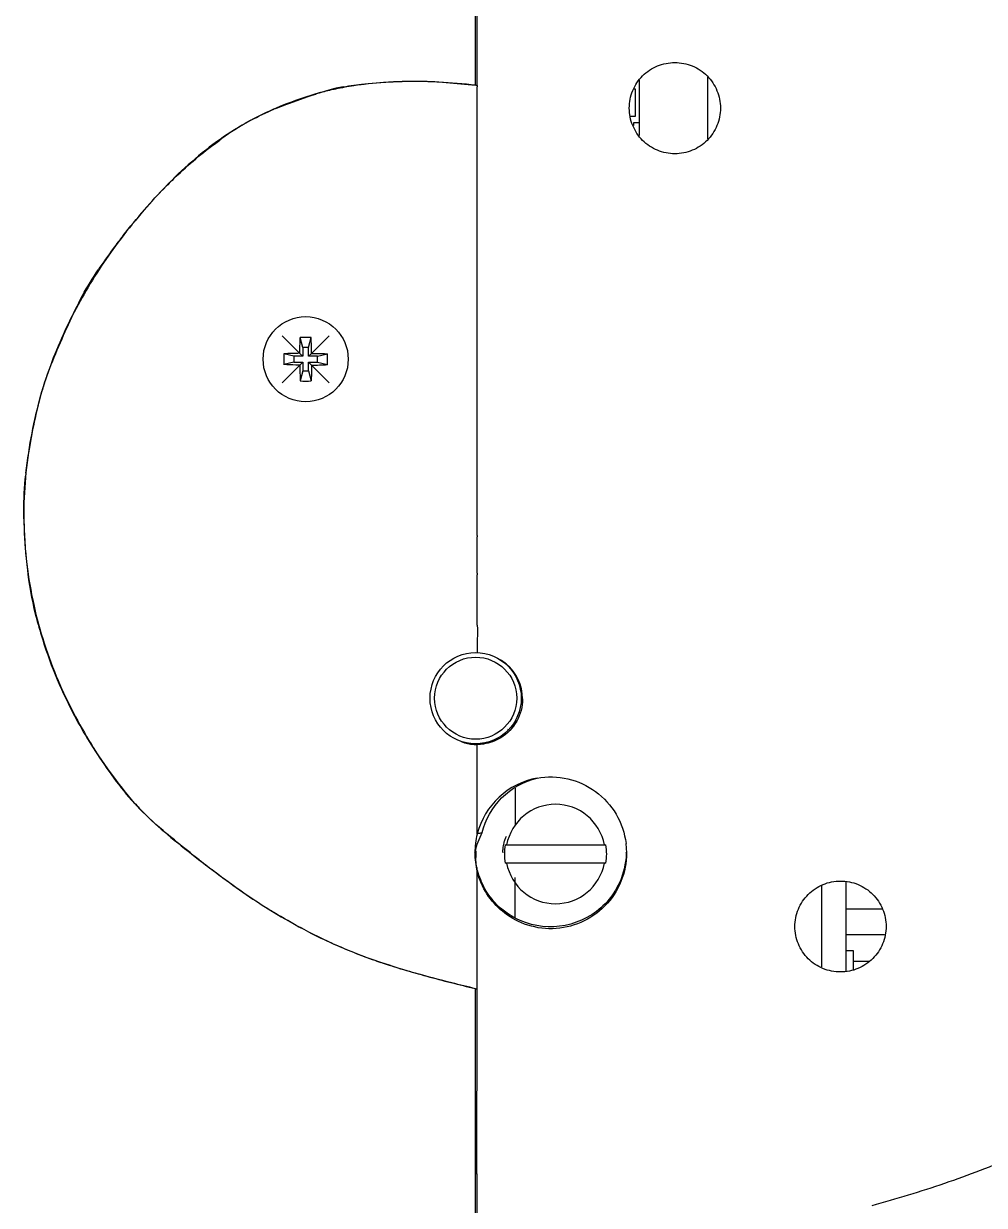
# Model space of a CAD drawing. Header units: millimetres. Extents: x 0 to 841, y 0 to 594.
# Drawn here: x 71.99 to 103.61, y 294.25 to 333.12 of the extents above; entities that cross this region are included whole.
import ezdxf

# ---------------------------------------------------------------- set-up
doc = ezdxf.new("R2010")
doc.units = ezdxf.units.MM
doc.header["$LTSCALE"] = 46.255
doc.layers.get('0').update_dxf_attribs({"linetype": 'CONTINUOUS'})
doc.layers.add('7_ALL_FEATURES', color=7, linetype='CONTINUOUS')
doc.layers.add('COSMETIC', color=7, linetype='CONTINUOUS')

msp = doc.modelspace()

# ---------------------------------------------------------------- linework, layer by layer
at = {"color": 7, "linetype": 'CONTINUOUS'}
for p, q in [((86.866, 331.088), (86.866, 370.967)), ((86.916, 331.08), (86.917, 332.348)), ((85.653, 331.202), (86.866, 331.088)), ((82.077, 330.924), (82.06, 330.92)), ((92.121, 330.956), (92.073, 330.956)), ((92.121, 330.067), (92.121, 330.956)), ((80.223, 330.305), (80.209, 330.298)), ((91.965, 330.067), (92.121, 330.067)), ((92.058, 329.857), (92.058, 329.769)), ((92.244, 329.857), (92.058, 329.857)), ((81.175, 322.466), (81.093, 322.794)), ((81.369, 322.466), (81.451, 322.794)), ((80.885, 322.175), (80.556, 322.257)), ((81.175, 322.175), (81.079, 322.272)), ((81.175, 322.466), (81.175, 322.175)), ((81.369, 322.466), (81.175, 322.466)), ((81.369, 322.175), (81.369, 322.466)), ((81.369, 322.175), (81.466, 322.272)), ((81.66, 322.175), (81.988, 322.257)), ((80.885, 321.982), (80.556, 321.9)), ((80.885, 322.175), (80.885, 321.982)), ((81.175, 322.175), (80.885, 322.175)), ((80.885, 321.982), (81.175, 321.982)), ((81.175, 321.982), (81.079, 321.885)), ((81.175, 321.982), (81.175, 321.691)), ((81.66, 322.175), (81.369, 322.175)), ((81.369, 321.691), (81.369, 321.982)), ((81.369, 321.982), (81.466, 321.885)), ((81.369, 321.982), (81.66, 321.982)), ((81.66, 321.982), (81.66, 322.175)), ((81.66, 321.982), (81.988, 321.9)), ((81.175, 321.691), (81.093, 321.363)), ((81.175, 321.691), (81.369, 321.691)), ((81.369, 321.691), (81.451, 321.363)), ((86.919, 315.044), (86.919, 316.236)), ((86.916, 313.328), (86.916, 314.988)), ((86.918, 309.407), (86.935, 309.425)), ((88.167, 307.974), (88.167, 306.748)), ((86.839, 305.846), (86.863, 305.891)), ((86.867, 305.913), (86.867, 305.689)), ((87.837, 306.105), (91.151, 306.105)), ((91.813, 306.156), (91.833, 305.846)), ((77.771, 305.612), (77.726, 305.647)), ((91.151, 305.505), (87.837, 305.505)), ((91.833, 305.846), (91.821, 305.87)), ((88.167, 303.715), (88.167, 305.03)), ((98.244, 304.761), (98.244, 302.096)), ((99.044, 304.89), (99.044, 301.964)), ((99.044, 302.63), (99.294, 302.63)), ((99.294, 302.63), (99.294, 302.001)), ((99.304, 302.005), (99.294, 302.005)), ((86.849, 301.38), (86.916, 301.364)), ((86.866, 295.228), (86.866, 301.374)), ((86.915, 301.364), (86.915, 301.442)), ((86.908, 295.966), (86.908, 296.119)), ((86.908, 295.281), (86.908, 295.966)), ((86.866, 288.463), (86.866, 295.228))]:
    msp.add_line(p, q, dxfattribs=at)
at = {"color": 3, "linetype": 'CONTINUOUS'}
msp.add_line((94.494, 331.36), (94.494, 329.328), dxfattribs=at)
at = {"color": 7, "linetype": 'CONTINUOUS'}
for centre, radius in [((81.272, 322.078), 1.4), ((86.866, 310.93), 1.5), ((86.866, 310.93), 1.35)]:
    msp.add_circle(centre, radius, dxfattribs=at)
for centre, radius, start, end in [((84.826, 315.993), 15.218, 92.0438, 92.491), ((84.834, 315.754), 15.458, 90.8492, 92.0419), ((84.84, 315.109), 16.102, 88.0358, 90.8337), ((84.825, 314.648), 16.564, 87.1356, 88.0404), ((84.775, 313.85), 17.364, 83.0821, 87.103), ((84.532, 320.5), 10.709, 105.8551, 113.3932), ((85.478, 318.677), 12.725, 106.7202, 107.7109), ((84.434, 320.833), 10.363, 105.3793, 105.8367), ((84.408, 320.93), 10.263, 104.6137, 105.3797), ((84.206, 322.931), 8.285, 104.6637, 106.7542), ((84.378, 321.047), 10.141, 103.2103, 104.6144), ((84.363, 321.106), 10.081, 102.0656, 103.1099), ((83.698, 324.85), 6.3, 103.0341, 104.6153), ((84.398, 320.934), 10.256, 98.6497, 102.0521), ((83.494, 325.727), 5.4, 100.5313, 103.029), ((84.718, 313.349), 17.868, 82.9154, 83.0931), ((84.514, 320.536), 10.669, 113.3798, 113.7157), ((84.711, 319.64), 11.563, 112.507, 112.8141), ((83.931, 321.934), 9.17, 123.3578, 126.7049), ((83.099, 323.2), 7.654, 118.3557, 123.368), ((87.653, 316.976), 15.389, 133.4612, 135.4525), ((91.505, 313.454), 20.612, 141.9875, 143.4847), ((91.899, 313.163), 21.102, 143.4868, 145.8212), ((81.272, 318.254), 4.544, 87.743, 92.257), ((66.792, 322.124), 14.675, 0.576, 2.6162), ((85.096, 322.079), 4.543, 177.7454, 180.003), ((81.226, 307.598), 14.675, 90.576, 92.6162), ((77.449, 322.079), 4.543, 359.997, 2.2546), ((85.096, 322.078), 4.543, 179.997, 182.2546), ((95.753, 322.033), 14.675, 180.576, 182.6162), ((81.318, 336.559), 14.675, 270.576, 272.6162), ((77.449, 322.078), 4.543, 357.7454, 0.003), ((86.959, 316.582), 15.04, 161.9522, 162.8229), ((86.443, 316.749), 14.497, 161.7049, 161.9484), ((81.272, 325.903), 4.544, 267.743, 272.257), ((83.454, 317.039), 11.461, 173.5248, 173.8153), ((85.451, 316.866), 13.445, 180.8712, 187.3759), ((85.954, 316.924), 13.951, 187.3434, 187.8682), ((86.918, 310.91), 1.49, 57.3631, 59.8179), ((86.926, 310.923), 1.475, 50.3166, 57.3606), ((86.912, 310.905), 1.498, 0.0063, 50.324), ((87.759, 309.402), 0.528, 65.3221, 71.2562), ((86.912, 310.891), 1.484, 249.417, 257.9411), ((86.904, 310.859), 1.452, 257.9883, 261.6797), ((86.909, 310.9), 1.493, 261.7125, 268.2564), ((86.912, 310.973), 1.565, 268.2329, 270.2156), ((86.943, 311.121), 1.696, 267.4188, 269.7228), ((89.334, 305.849), 2.493, 100.2929, 165.6755), ((81.646, 312.743), 7.981, 221.2314, 222.8222), ((89.494, 305.805), 1.636, 10.5646, 169.4354), ((89.346, 305.845), 2.506, 165.748, 179.9724), ((88.925, 305.851), 1.18, 153.5941, 155.8402), ((88.856, 305.897), 1.102, 175.3283, 182.5044), ((89.494, 305.805), 1.684, 169.7405, 190.2595), ((89.494, 305.805), 1.684, 349.7405, 10.2595), ((90.904, 322.464), 21.365, 232.0707, 233.9579), ((89.335, 305.846), 2.496, 179.9978, 194.293), ((89.494, 305.805), 1.636, 190.5646, 349.4354), ((90.731, 321.194), 20.245, 232.2382, 238.3436), ((91.13, 321.833), 20.999, 238.3322, 238.7162), ((90.246, 321.432), 20.264, 249.694, 251.2773), ((510.082, 295.071), 423.175, 179.97154, 180.36274)]:
    msp.add_arc(centre, radius, start, end, dxfattribs=at)
for points, knots in [([(99.91, 294.25), (100.715, 294.471), (102.313, 294.951), (104.654, 295.844), (106.895, 296.968), (108.964, 298.389), (110.829, 300.065), (113.052, 302.557), (115.393, 306.032), (117.465, 310.609), (118.731, 315.471), (119.204, 320.471), (118.924, 327.136), (117.39, 333.732), (114.329, 339.68), (111.305, 343.696), (107.664, 347.155), (103.578, 350.068), (99.136, 352.402), (95.969, 353.498), (94.356, 353.919)], [0, 0, 0, 0, 0.031275, 0.062547, 0.093816, 0.125073, 0.15634, 0.187609, 0.250105, 0.312602, 0.375106, 0.437621, 0.500156, 0.624872, 0.687384, 0.7499, 0.812422, 0.874954, 0.937484, 1, 1, 1, 1]), ([(86.917, 332.348), (86.917, 332.903), (86.917, 335.127), (86.917, 337.352), (86.917, 339.022)], [0, 0, 0, 0, 0.24931, 1, 1, 1, 1]), ([(91.922, 330.337), (91.922, 330.532), (92, 330.927), (92.334, 331.425), (92.833, 331.759), (93.227, 331.837), (93.422, 331.837)], [0, 0, 0, 0, 0.249988, 0.499973, 0.749938, 1, 1, 1, 1]), ([(93.422, 331.837), (93.617, 331.837), (94.012, 331.759), (94.51, 331.425), (94.844, 330.926), (94.922, 330.532), (94.922, 330.337)], [0, 0, 0, 0, 0.250025, 0.49999, 0.749995, 1, 1, 1, 1]), ([(82.854, 331.09), (82.968, 331.105), (83.444, 331.156), (83.922, 331.194), (84.285, 331.211)], [0, 0, 0, 0, 0.240215, 1, 1, 1, 1]), ([(84.165, 331.197), (84.054, 331.192), (83.616, 331.168), (83.179, 331.123), (82.855, 331.073)], [0, 0, 0, 0, 0.25428, 1, 1, 1, 1]), ([(84.285, 331.211), (84.396, 331.216), (84.852, 331.231), (85.309, 331.221), (85.653, 331.202)], [0, 0, 0, 0, 0.244191, 1, 1, 1, 1]), ([(80.285, 330.322), (80.397, 330.369), (80.833, 330.542), (81.276, 330.694), (81.607, 330.799)], [0, 0, 0, 0, 0.259223, 1, 1, 1, 1]), ([(86.918, 331.059), (86.918, 331.056), (86.917, 331.049), (86.917, 331.042), (86.916, 331.038)], [0, 0, 0, 0, 0.500358, 1, 1, 1, 1]), ([(86.916, 316.282), (86.916, 317.5), (86.916, 322.419), (86.917, 327.338), (86.918, 331.038)], [0, 0, 0, 0, 0.247656, 1, 1, 1, 1]), ([(86.919, 331.08), (86.919, 331.077), (86.918, 331.07), (86.918, 331.063), (86.918, 331.059)], [0, 0, 0, 0, 0.499616, 1, 1, 1, 1]), ([(80.209, 330.298), (79.506, 329.989), (78.142, 329.188), (76.41, 327.568), (74.939, 325.78), (73.729, 323.879), (72.781, 321.808), (72.144, 319.449), (71.908, 316.843), (72.2, 314.178), (72.96, 311.704), (73.904, 309.897), (74.709, 308.623), (75.355, 307.76), (76.104, 306.974), (76.955, 306.244), (77.877, 305.526), (78.853, 304.791), (79.908, 304.069), (81.064, 303.384), (82.342, 302.758), (83.752, 302.219), (85.271, 301.772), (86.318, 301.509), (86.849, 301.38)], [0, 0, 0, 0, 0.057921, 0.118084, 0.178147, 0.232286, 0.287696, 0.349355, 0.415789, 0.484036, 0.550337, 0.609887, 0.637348, 0.664049, 0.691054, 0.719152, 0.748537, 0.779236, 0.811326, 0.844993, 0.880581, 0.918561, 0.958803, 1, 1, 1, 1]), ([(93.422, 328.837), (93.227, 328.837), (92.832, 328.915), (92.334, 329.249), (92, 329.748), (91.922, 330.142), (91.922, 330.337)], [0, 0, 0, 0, 0.250023, 0.499986, 0.75, 1, 1, 1, 1]), ([(94.922, 330.337), (94.922, 330.142), (94.844, 329.747), (94.51, 329.248), (94.012, 328.914), (93.617, 328.837), (93.422, 328.837)], [0, 0, 0, 0, 0.250011, 0.500033, 0.750003, 1, 1, 1, 1]), ([(72.679, 321.3), (72.896, 321.957), (73.325, 322.913), (73.899, 324.162), (74.259, 324.743), (74.442, 325.018)], [0, 0, 0, 0, 0.503889, 0.760114, 1, 1, 1, 1]), ([(81.079, 322.272), (81.079, 322.317), (81.082, 322.491), (81.087, 322.665), (81.093, 322.794)], [0, 0, 0, 0, 0.25864, 1, 1, 1, 1]), ([(81.466, 322.272), (81.511, 322.272), (81.685, 322.269), (81.859, 322.263), (81.988, 322.257)], [0, 0, 0, 0, 0.25864, 1, 1, 1, 1]), ([(81.079, 321.885), (81.034, 321.885), (80.859, 321.888), (80.685, 321.894), (80.556, 321.9)], [0, 0, 0, 0, 0.25864, 1, 1, 1, 1]), ([(81.466, 321.885), (81.465, 321.84), (81.462, 321.666), (81.457, 321.492), (81.451, 321.363)], [0, 0, 0, 0, 0.25864, 1, 1, 1, 1]), ([(72.066, 318.332), (72.091, 318.551), (72.221, 319.457), (72.415, 320.352), (72.59, 321.023)], [0, 0, 0, 0, 0.241627, 1, 1, 1, 1]), ([(72.008, 316.662), (72.003, 316.801), (71.99, 317.339), (72.017, 317.877), (72.06, 318.274)], [0, 0, 0, 0, 0.258067, 1, 1, 1, 1]), ([(72.58, 313.005), (72.527, 313.171), (72.335, 313.83), (72.205, 314.506), (72.135, 315.014)], [0, 0, 0, 0, 0.253745, 1, 1, 1, 1]), ([(86.92, 313.328), (86.924, 313.178), (86.919, 312.878), (86.919, 312.579), (86.917, 312.429)], [0, 0, 0, 0, 0.500013, 1, 1, 1, 1]), ([(74.085, 309.621), (73.921, 309.889), (73.315, 310.967), (72.842, 312.121), (72.58, 313.005)], [0, 0, 0, 0, 0.253969, 1, 1, 1, 1]), ([(88.41, 310.905), (88.41, 310.654), (88.278, 310.142), (87.911, 309.761), (87.696, 309.629)], [0, 0, 0, 0, 0.498647, 1, 1, 1, 1]), ([(75.643, 307.482), (75.367, 307.798), (74.829, 308.5), (74.323, 309.224), (74.085, 309.621)], [0, 0, 0, 0, 0.475665, 1, 1, 1, 1]), ([(87.696, 309.629), (87.523, 309.524), (87.258, 309.426), (86.987, 309.408), (86.918, 309.407)], [0, 0, 0, 0, 0.746157, 1, 1, 1, 1]), ([(87.081, 306.512), (87.185, 306.934), (87.638, 307.746), (88.455, 308.199), (88.89, 308.3)], [0, 0, 0, 0, 0.493065, 1, 1, 1, 1]), ([(88.888, 308.302), (89.221, 308.363), (89.916, 308.348), (90.855, 307.914), (91.548, 307.148), (91.772, 306.491), (91.814, 306.156)], [0, 0, 0, 0, 0.251642, 0.499989, 0.749287, 1, 1, 1, 1]), ([(77.726, 305.647), (77.378, 305.918), (76.713, 306.451), (76.071, 307.016), (75.792, 307.318)], [0, 0, 0, 0, 0.517711, 1, 1, 1, 1]), ([(86.863, 305.891), (86.863, 305.999), (86.959, 306.207), (87.033, 306.412), (87.081, 306.512)], [0, 0, 0, 0, 0.49259, 1, 1, 1, 1]), ([(86.916, 306.462), (86.929, 306.489), (87.005, 306.487), (87.054, 306.505), (87.081, 306.512)], [0, 0, 0, 0, 0.512676, 1, 1, 1, 1]), ([(86.928, 305.264), (86.916, 305.314), (86.873, 305.521), (86.862, 305.732), (86.863, 305.891)], [0, 0, 0, 0, 0.245964, 1, 1, 1, 1]), ([(87.805, 306.222), (87.8, 306.204), (87.777, 306.128), (87.763, 306.048), (87.758, 305.986)], [0, 0, 0, 0, 0.227222, 1, 1, 1, 1]), ([(91.833, 305.846), (91.833, 305.527), (91.706, 304.88), (91.167, 304.057), (90.356, 303.499), (89.405, 303.288), (88.486, 303.442), (87.739, 303.871), (87.197, 304.478), (86.984, 304.967), (86.918, 305.226)], [0, 0, 0, 0, 0.133669, 0.267656, 0.401342, 0.534865, 0.664764, 0.78171, 0.888175, 1, 1, 1, 1]), ([(91.821, 305.87), (91.822, 305.376), (91.494, 304.359), (90.232, 303.416), (88.724, 303.343), (87.875, 303.83), (87.568, 304.138)], [0, 0, 0, 0, 0.257539, 0.516949, 0.773528, 1, 1, 1, 1]), ([(86.915, 301.442), (86.916, 301.759), (86.917, 303.021), (86.918, 304.282), (86.918, 305.226)], [0, 0, 0, 0, 0.251378, 1, 1, 1, 1]), ([(87.568, 304.138), (87.415, 304.293), (87.145, 304.643), (86.985, 305.054), (86.928, 305.264)], [0, 0, 0, 0, 0.49996, 1, 1, 1, 1]), ([(97.372, 303.419), (97.372, 303.613), (97.45, 304.007), (97.783, 304.504), (98.282, 304.839), (98.677, 304.917), (98.872, 304.917)], [0, 0, 0, 0, 0.248937, 0.498927, 0.749459, 1, 1, 1, 1]), ([(98.872, 304.917), (99.068, 304.918), (99.463, 304.84), (99.962, 304.506), (100.294, 304.009), (100.372, 303.617), (100.372, 303.423)], [0, 0, 0, 0, 0.251461, 0.501734, 0.751016, 1, 1, 1, 1]), ([(81.458, 303.191), (81.352, 303.247), (80.936, 303.47), (80.526, 303.705), (80.226, 303.887)], [0, 0, 0, 0, 0.254131, 1, 1, 1, 1]), ([(98.872, 301.925), (98.676, 301.925), (98.282, 302.002), (97.783, 302.335), (97.45, 302.832), (97.372, 303.225), (97.372, 303.419)], [0, 0, 0, 0, 0.251189, 0.500965, 0.750233, 1, 1, 1, 1]), ([(100.372, 303.423), (100.372, 303.229), (100.294, 302.836), (99.962, 302.338), (99.463, 302.004), (99.068, 301.925), (98.872, 301.925)], [0, 0, 0, 0, 0.248578, 0.498436, 0.749239, 1, 1, 1, 1]), ([(86.866, 301.374), (86.605, 301.437), (85.555, 301.694), (84.511, 301.979), (83.741, 302.24)], [0, 0, 0, 0, 0.248668, 1, 1, 1, 1]), ([(86.908, 296.119), (86.908, 296.544), (86.91, 298.292), (86.914, 300.04), (86.916, 301.364)], [0, 0, 0, 0, 0.243069, 1, 1, 1, 1])]:
    msp.add_open_spline(points, degree=3, knots=knots, dxfattribs=at)
for points in [[(82.508, 331.036), (82.623, 331.057), (82.738, 331.075), (82.854, 331.09)], [(79.463, 329.936), (79.711, 330.07), (79.968, 330.189), (80.227, 330.298)], [(77.068, 328.146), (77.501, 328.557), (77.962, 328.942), (78.45, 329.285)], [(75.265, 326.147), (75.708, 326.714), (76.181, 327.259), (76.686, 327.772)], [(86.916, 316.282), (86.918, 316.267), (86.917, 316.251), (86.918, 316.236)], [(86.916, 315.044), (86.915, 315.025), (86.916, 315.007), (86.914, 314.988)], [(86.918, 306.466), (86.917, 307.446), (86.917, 308.427), (86.916, 309.407)], [(87.848, 306.335), (87.832, 306.298), (87.818, 306.26), (87.805, 306.222)], [(86.918, 305.226), (86.92, 305.239), (86.924, 305.252), (86.928, 305.264)], [(83.214, 302.427), (82.615, 302.649), (82.027, 302.901), (81.458, 303.191)]]:
    msp.add_open_spline(points, degree=3, dxfattribs=at)
at = {"layer": '7_ALL_FEATURES', "color": 3, "linetype": 'CONTINUOUS'}
msp.add_line((92.244, 331.255), (92.244, 329.437), dxfattribs=at)
at = {"layer": '7_ALL_FEATURES', "color": 7, "linetype": 'CONTINUOUS'}
for p, q in [((100.24, 303.99), (99.044, 303.99)), ((99.044, 303.155), (100.325, 303.155)), ((99.294, 302.28), (99.8, 302.28))]:
    msp.add_line(p, q, dxfattribs=at)
at = {"layer": 'COSMETIC', "color": 7, "linetype": 'CONTINUOUS'}
for p, q in [((80.497, 322.853), (81.079, 322.272)), ((82.047, 322.853), (81.466, 322.272)), ((80.497, 321.303), (81.079, 321.885)), ((82.047, 321.303), (81.466, 321.885))]:
    msp.add_line(p, q, dxfattribs=at)

doc.saveas('drawing.dxf')
